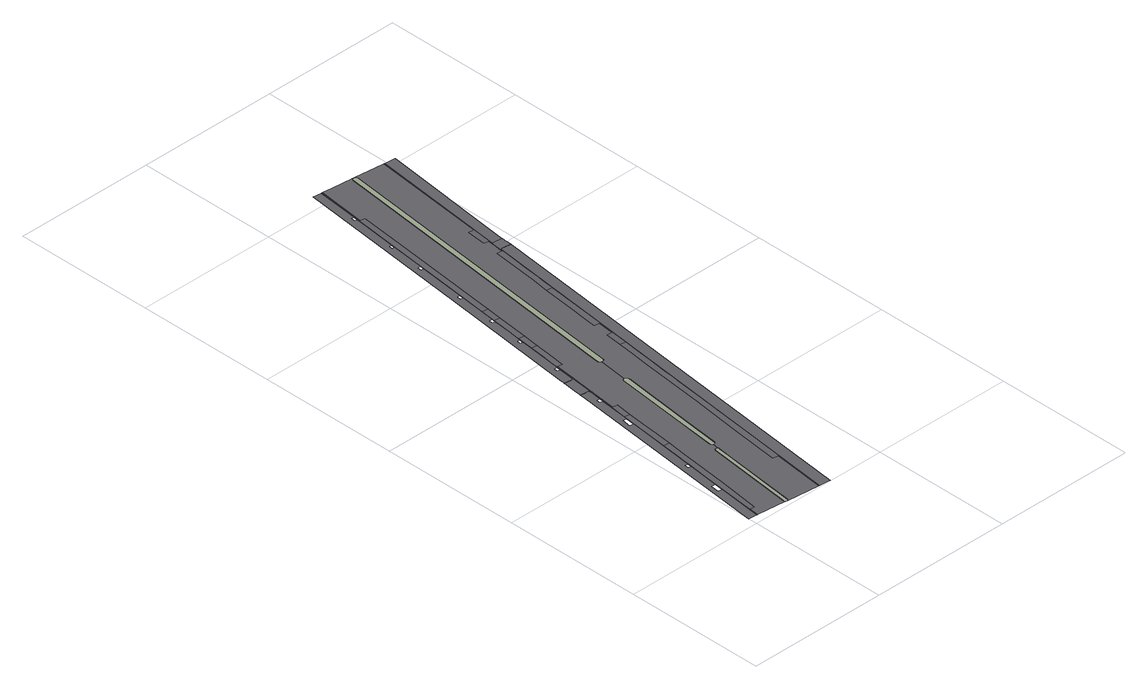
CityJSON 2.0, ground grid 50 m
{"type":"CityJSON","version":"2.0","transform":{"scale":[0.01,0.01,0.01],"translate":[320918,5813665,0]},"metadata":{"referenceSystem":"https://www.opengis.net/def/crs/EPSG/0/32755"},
"CityObjects":{
"road1":{"type":"Road","geometry":[{"type":"MultiSurface","lod":"2","boundaries":[[[0,1,2,3,4,5,6,7,8,9,10,11,12,13,14,15,16,17,18,19,20,21,22,23,24,25,26,27,28,29,30]],[[31,32,33,34,35,36,37,38,39,40,41,42,43,44,45,46,47,48]],[[49,50,51,52,53,54,55,56,57,58,59,60,61,62,63,64,65,66,67,68,69,70,71,72,73,74,75,76,77,78,79,80,81,82,83,84,85,86,87,88,89,90,91,92,93,94,95]],[[96,97,98,99,100,101,102,103,104,105,106,107,108,109,110,111,112]],[[113,114,115,116,117,118,119,120,121,122,123,124,125,126,127,128,129,130,131,132,133,134,135,136,137,138,139,140,141,142,143,144,145,146,147,148,149,150,151,152,153,154,155,156,157,158,159,160,161,162,163,164,165,166,167,168,169,170,171,172,173,174,175,176,177,178,179,180,181,182,183,184,185,186,187,188,189,190,191,192,193,194,195,196,197,198,199,200,201,202,203,204,205,206,207,208,209,210,211,212,213]],[[214,215,216,217,218,219,220,221,222,223,224,225,226,227,228,229,230,231,232,233,234,235,236,237,238,239,240,241,242,243,244,245,246,247,248,249,250,251,252,253,254,255,256,257,258,259,260,261,262,263,170,169,264,265,266,267,268,269,270,271,272,273,274,275,276,277,278,279,280,281,282,283,284,285,286,287,288,289,290,291,292,147,146,145,293,294,295,296,297,298,299,300,301,302,303,304,305,306,307,308,309,310,311,312,313,314,315,316]],[[317,318,319,320,321,322,323,324,325,326,327,328,329,330,331,332,333,334,335,336,337,338,339,340,341,342,343,344,345,346,347,348,349,350,351,352,353,354,355,356,357,358,359,360,361,362,363,364,365,366,367,368,369,370]],[[371,372,373,374,375,376,377,378,379,380,381,382,383,384,385,386,387,388,389,390,391]],[[213,212,392,393,394,395,396,397,398,116,115,114,113]],[[399,400,198,197,401,402]],[[403,404,405,406,204,203,202,201,407]],[[193,192,408,409,410,411,412,402,401,197,196,195,194]],[[239,238,237,413,414,240]],[[415,416,417,221,220,219]],[[418,403,407,201,200,419]],[[420,421,422,423,424,425,426,427,428,429,232,231,230,229,228,227]],[[430,431,432,433,393,392,212,211,210,209,434]],[[316,315,314,313,312,435,436,437,438,439,440,441,442,443,444,445,446,416,415,219,218,217,216,215,214]],[[421,420,227,226,225,224,223,222,447,448,449,450,451]],[[452,453,418,419,200,199,198,400,399]],[[454,430,434,209,208,207]],[[398,455,117,116]],[[311,456,457,437,436,435,312]],[[318,317,235,234,233]],[[429,318,233,232]],[[430,454,207,206,378,430,434]],[[379,378,206,205]],[[414,458,459,460,241,240]],[[447,222,221,417,416,446,445,444,443,442,441,440,439,451,450,449,448]],[[236,235,317,370]],[[411,410,409,408,192,191,461,412]],[[413,237,236,370]],[[204,406,405,462,379,205]],[[463,464,465,466,467,468,469,470,471,472,473,474,475,476,477,478,479,480,481,482,483,484,485,486,487,488]],[[489,490,491,492,493,494,495,496,497,498,499,500,501,502,503,504,505,506,507,508,509]],[[510,511,512,513,514,515,516,517,518,519,520,521,522,523,524]],[[430,378,30,25,24,21,20,11,455,398,397,395,394,393,432,431]],[[488,487,486,485,484,483,482,481,480,479,478,477,476,475,474,473,472,471,470,469,468,467,466,465,464,463,310,309,308,307,306,305,304,303,302,301,300,299,298,297,296,295,294,293,145,144,143,142,141,140,139,138,137,136,135,134,133,132,131,130,129,128,127,126,125,124,123,122,121,120,119,118]],[[292,504,503,502,501,500,499,498,497,496,495,494,493,492,491,490,489,509,508,507,506,505,504,292,291,290,289,288,287,286,285,284,283,282,281,280,279,278,277,276,275,274,273,272,271,270,269,268,267,266,265,264,169,168,167,166,165,164,163,162,161,160,159,158,157,156,155,154,153,152,151,150,149,148,147]],[[437,457,525,46,45,318,429,428,425,424,422,421,451,439,438]],[[345,344,343,342,341,340,339,338,337,336,335,334,333,332,331,330,329,328,327,326,325,324,323,322,321,320,319,318,45,44,43,42,41,40,39,38,37,36,35,34,33,32,31]],[[378,377,376,375,374,373,372,371,391,8,7,6,5,4,3,2,1,0,30]],[[188,513,512,511,510,524,523,522,521,520,519,518,517,516,515,514,513,188,187,186,185,184,183,182,181,180,179,178,177,176,175,174,173,172,171,170,263,262,261,260,259,258,257,256,255,254,253,252,251,250,249,248,247,246,245,244,243,242,526,189]],[[527,388,387,386,385,384,383,382,381,380,379,56,55,54,53,52,51,50,49,95]],[[459,458,528,529,370,97,96,112,460]],[[402,412,461,90,89,85,84,80,79,75,74,71,70,65,64,56,379,462,405,404,403,453,452,399]],[[368,367,366,365,364,363,362,361,360,359,358,357,356,355,354,353,352,351,350,110,109,108,107,106,105,104,103,102,101,100,99,98,97,370,369]]],"semantics":{"surfaces":[{"type":"TrafficArea","function":"2","surfaceMaterial":2},{"type":"TrafficArea","function":"1","surfaceMaterial":3},{"type":"TrafficArea","function":"7","surfaceMaterial":3},{"type":"AuxiliaryTrafficArea","function":"1700","surfaceMaterial":4},{"type":"AuxiliaryTrafficArea","function":"1700","surfaceMaterial":3},{"type":"AuxiliaryTrafficArea","function":"1400","surfaceMaterial":5},{"type":"AuxiliaryTrafficArea","function":"1220","surfaceMaterial":4},{"type":"AuxiliaryTrafficArea","function":"1220","surfaceMaterial":3}],"values":[0,0,0,0,1,1,1,1,2,2,2,2,2,2,2,2,2,2,2,2,2,3,4,4,4,3,3,3,4,3,3,3,3,5,5,5,6,7,7,6,6,6,7,6,6,6,6]}}]}
},
"vertices":[
[1183,7983,0],[1182,7993,0],[1176,8012,0],[1163,8028,0],[1145,8043,0],[1120,8056,0],[1099,8062,0],[1071,8066,0],[873,8090,0],[860,7973,0],[4,333,0],[301,302,0],[484,1897,0],[338,1913,0],[375,2231,0],[521,2215,0],[649,3333,0],[534,3346,0],[551,3495,0],[666,3482,0],[844,5029,0],[956,6002,0],[813,6018,0],[850,6336,0],[993,6320,0],[1017,6537,0],[1119,7423,0],[1012,7435,0],[1029,7584,0],[1136,7572,0],[1182,7971,0],[4706,14804,0],[4395,14841,0],[4386,14842,0],[4380,14842,0],[4374,14842,0],[4369,14841,0],[4363,14840,0],[4358,14838,0],[4354,14836,0],[4350,14833,0],[4346,14830,0],[4343,14826,0],[4341,14823,0],[4339,14819,0],[4338,14814,0],[2631,61,0],[2996,23,0],[3003,23,0],[1210,8819,0],[1230,8819,0],[1243,8823,0],[1255,8831,0],[1264,8842,0],[1274,8855,0],[1280,8871,0],[1282,8882,0],[1341,9395,0],[1237,9407,0],[1254,9556,0],[1358,9544,0],[1538,11113,0],[1437,11125,0],[1454,11274,0],[1555,11262,0],[1615,11786,0],[1686,12400,0],[1582,12412,0],[1599,12561,0],[1703,12549,0],[1764,13083,0],[1857,13890,0],[1755,13902,0],[1772,14051,0],[1874,14039,0],[1984,14998,0],[2066,15712,0],[1964,15724,0],[1980,15873,0],[2083,15861,0],[2188,16779,0],[2219,17048,0],[2122,17059,0],[2140,17208,0],[2236,17197,0],[2371,18369,0],[2419,18790,0],[2322,18801,0],[2339,18950,0],[2436,18939,0],[2610,20459,0],[2314,20489,0],[1556,13982,0],[970,8961,0],[968,8942,0],[958,8848,0],[4960,20216,0],[4390,15268,0],[4390,15264,0],[4391,15261,0],[4392,15258,0],[4394,15255,0],[4396,15252,0],[4399,15250,0],[4402,15247,0],[4405,15245,0],[4408,15244,0],[4412,15242,0],[4417,15241,0],[4425,15240,0],[4736,15204,0],[5333,20180,0],[4961,20218,0],[887,3380,0],[750,2168,0],[552,626,0],[383,645,0],[343,298,0],[1346,194,0],[1342,198,0],[1340,200,0],[1339,204,0],[1332,220,0],[1332,224,0],[1330,241,0],[1330,245,0],[1333,264,0],[1699,3400,0],[1699,3403,0],[1704,3421,0],[1705,3424,0],[1716,3442,0],[1718,3445,0],[1735,3462,0],[1737,3464,0],[1740,3466,0],[1744,3467,0],[1767,3473,0],[1771,3473,0],[1795,3473,0],[1798,3473,0],[1827,3465,0],[1831,3463,0],[1833,3462,0],[1836,3459,0],[1841,3454,0],[1842,3457,0],[1867,3656,0],[1858,3660,0],[1855,3662,0],[1838,3677,0],[1836,3679,0],[1816,3704,0],[1815,3707,0],[1806,3733,0],[1805,3737,0],[1805,3740,0],[1943,5007,0],[2250,7709,0],[2251,7713,0],[2261,7744,0],[2262,7747,0],[2264,7750,0],[2289,7781,0],[2291,7783,0],[2294,7785,0],[2323,7800,0],[2326,7801,0],[2329,7802,0],[2343,7802,0],[2465,8825,0],[2440,8830,0],[2437,8831,0],[2434,8833,0],[2431,8835,0],[2398,8868,0],[2396,8871,0],[2394,8874,0],[2393,8877,0],[2393,8880,0],[2390,8954,0],[2390,8957,0],[3704,20279,0],[3704,20282,0],[3706,20285,0],[3721,20312,0],[3723,20315,0],[3725,20317,0],[3757,20339,0],[3761,20341,0],[3033,20416,0],[2655,20454,0],[2454,18701,0],[2638,18680,0],[2450,17053,0],[2151,14413,0],[2069,13696,0],[1989,12990,0],[1925,12443,0],[1854,11830,0],[1794,11313,0],[1724,10717,0],[1655,10121,0],[1587,9535,0],[1405,9556,0],[1327,8876,0],[1223,7966,0],[1114,7018,0],[1295,6998,0],[1229,6411,0],[1160,5805,0],[1092,5199,0],[1024,4593,0],[955,3987,0],[3097,6071,0],[3166,6672,0],[3236,7273,0],[3306,7874,0],[3376,8475,0],[3446,9076,0],[3516,9677,0],[3696,9656,0],[3762,10230,0],[3577,10250,0],[3627,10688,0],[3697,11284,0],[3766,11880,0],[3835,12476,0],[3905,13072,0],[3974,13668,0],[4043,14264,0],[4103,14785,0],[4287,14764,0],[4293,14819,0],[4299,14869,0],[4322,15072,0],[4346,15272,0],[4357,15371,0],[4174,15392,0],[4252,16089,0],[4437,16068,0],[4916,20223,0],[3851,20332,0],[3865,20324,0],[3868,20322,0],[3870,20320,0],[3891,20291,0],[3893,20288,0],[3894,20285,0],[3895,20282,0],[3898,20253,0],[3898,20248,0],[2608,8903,0],[2607,8900,0],[2606,8897,0],[2580,8852,0],[2578,8849,0],[2576,8847,0],[2573,8845,0],[2540,8825,0],[2537,8824,0],[2533,8823,0],[2493,8820,0],[2489,8820,0],[2357,7802,0],[2360,7802,0],[2383,7795,0],[2386,7794,0],[2389,7793,0],[2409,7779,0],[2412,7777,0],[2432,7752,0],[2434,7750,0],[2436,7747,0],[2446,7712,0],[2447,7709,0],[2451,7680,0],[2451,7677,0],[2134,5001,0],[1994,3715,0],[1993,3711,0],[1992,3708,0],[1978,3684,0],[1977,3681,0],[1974,3679,0],[1946,3657,0],[1944,3655,0],[1941,3654,0],[1938,3653,0],[1911,3651,0],[1882,3650,0],[1879,3651,0],[1876,3652,0],[1847,3448,0],[1849,3445,0],[1850,3442,0],[1856,3430,0],[1857,3426,0],[1862,3407,0],[1862,3403,0],[1862,3385,0],[1813,2967,0],[1488,236,0],[1487,232,0],[1483,218,0],[1481,215,0],[1475,203,0],[1473,200,0],[1461,187,0],[1459,185,0],[1457,183,0],[2586,66,0],[2804,1947,0],[2610,1969,0],[2812,3689,0],[2957,4868,0],[3027,5470,0],[4345,15069,0],[4318,14816,0],[4319,14820,0],[4320,14824,0],[4321,14827,0],[4322,14831,0],[4324,14834,0],[4326,14837,0],[4329,14840,0],[4331,14843,0],[4334,14845,0],[4337,14848,0],[4339,14850,0],[4343,14852,0],[4346,14854,0],[4349,14856,0],[4353,14857,0],[4356,14858,0],[4360,14859,0],[4363,14860,0],[4367,14861,0],[4371,14862,0],[4374,14862,0],[4378,14862,0],[4382,14862,0],[4386,14862,0],[4390,14862,0],[4398,14861,0],[4708,14825,0],[4708,14826,0],[4719,15000,0],[4720,15014,0],[4727,15131,0],[4734,15184,0],[4423,15220,0],[4413,15222,0],[4410,15222,0],[4407,15223,0],[4404,15224,0],[4401,15225,0],[4398,15227,0],[4395,15228,0],[4392,15230,0],[4390,15231,0],[4387,15233,0],[4385,15235,0],[4383,15237,0],[4381,15240,0],[4378,15244,0],[4375,15249,0],[4372,15254,0],[4371,15260,0],[4370,15266,0],[4370,15270,0],[1073,8086,0],[1104,8081,0],[1126,8075,0],[1155,8060,0],[1177,8041,0],[1191,8025,0],[1202,7998,0],[1203,7968,0],[1302,8879,0],[1299,8864,0],[1290,8844,0],[1280,8829,0],[1266,8814,0],[1250,8805,0],[1236,8800,0],[1230,8799,0],[1209,8799,0],[956,8829,0],[904,8367,0],[878,8134,0],[876,8110,0],[838,4613,0],[817,4616,0],[748,4010,0],[702,3616,0],[678,3404,0],[598,2711,0],[361,647,0],[1714,12468,0],[1738,12465,0],[1801,13011,0],[1776,13014,0],[1516,10741,0],[1447,10145,0],[1424,9939,0],[1380,9559,0],[1540,10738,0],[2429,18704,0],[2243,17077,0],[1940,14437,0],[1857,13720,0],[1782,13067,0],[4381,15368,0],[4461,16065,0],[3626,9055,0],[3651,9052,0],[3721,9654,0],[1584,11337,0],[1609,11335,0],[4020,12455,0],[4045,12453,0],[4071,12681,0],[4078,12739,0],[4114,13049,0],[4121,13108,0],[4183,13644,0],[4252,14240,0],[4294,14610,0],[4312,14762,0],[1026,6434,0],[957,5828,0],[896,5300,0],[887,5222,0],[1047,6431,0],[2828,1944,0],[3027,3664,0],[3159,4801,0],[3164,4844,0],[3165,4856,0],[3234,5446,0],[3303,6047,0],[3373,6648,0],[3396,6849,0],[3442,7249,0],[3512,7850,0],[3581,8451,0],[3787,10227,0],[3837,10664,0],[3906,11260,0],[3975,11857,0],[4039,12403,0],[1643,11854,0],[1589,11385,0],[1094,7020,0],[321,300,0],[2609,63,0],[2611,63,0],[4940,20218,0],[4941,20219,0],[4941,20220,0],[2630,20457,0],[1302,8880,0],[1417,187,0],[1419,187,0],[1432,190,0],[1447,201,0],[1457,213,0],[1464,225,0],[1469,238,0],[1793,2970,0],[1842,3386,0],[1842,3402,0],[1838,3422,0],[1832,3434,0],[1822,3445,0],[1794,3453,0],[1772,3454,0],[1749,3448,0],[1733,3432,0],[1723,3415,0],[1719,3397,0],[1352,262,0],[1350,243,0],[1352,226,0],[1357,211,0],[1365,203,0],[1375,195,0],[1390,190,0],[2431,7678,0],[2427,7706,0],[2417,7740,0],[2398,7763,0],[2378,7776,0],[2357,7782,0],[2332,7782,0],[2305,7768,0],[2280,7738,0],[2270,7707,0],[1963,5005,0],[1825,3740,0],[1832,3717,0],[1851,3692,0],[1867,3678,0],[1882,3670,0],[1909,3670,0],[1934,3672,0],[1961,3693,0],[1974,3717,0],[2115,5003,0],[3855,20307,0],[3827,20322,0],[3799,20326,0],[3768,20322,0],[3738,20302,0],[3724,20277,0],[2410,8954,0],[2413,8881,0],[2445,8849,0],[2493,8840,0],[2531,8843,0],[2563,8862,0],[2588,8907,0],[3878,20251,0],[3875,20279,0],[2621,62,0],[3762,20341,0],[956,8835,0],[4462,16065,0],[4437,15850,0]
]}
